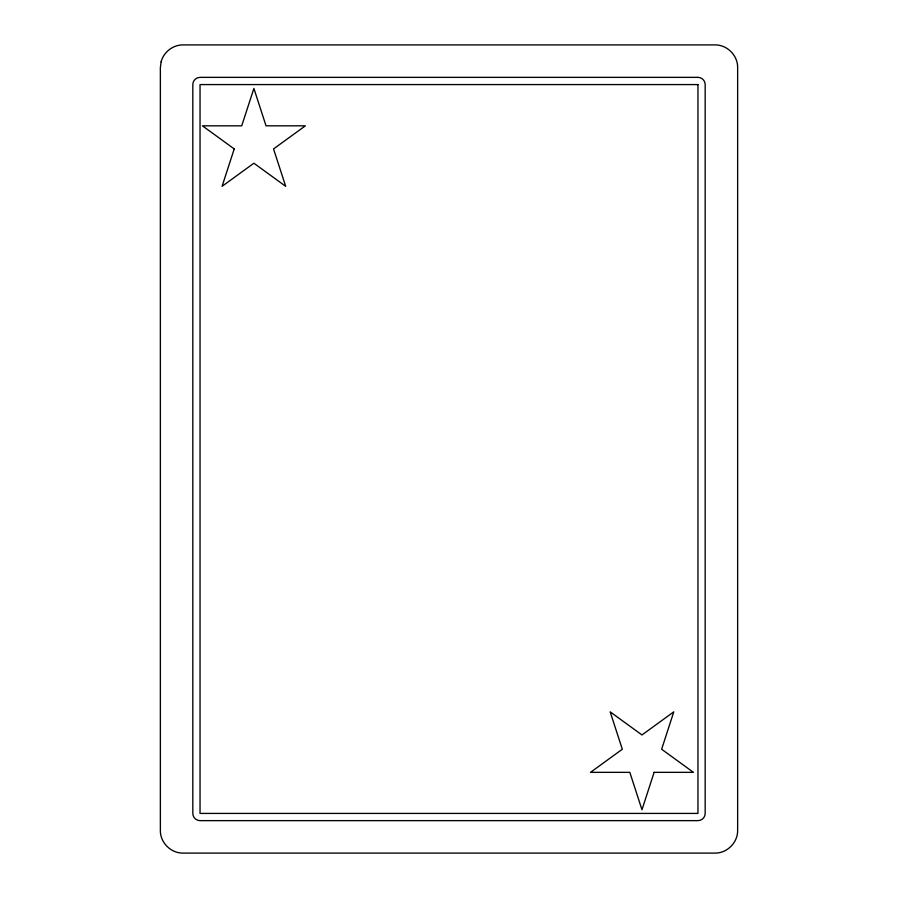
<?xml version="1.0" encoding="UTF-8"?>
<svg xmlns="http://www.w3.org/2000/svg" width="898" height="898" viewBox="0 0 898 898"><rect width="100%" height="100%" fill="white"/><g stroke="black" fill="none" stroke-linecap="round" stroke-linejoin="round"><path stroke-width="1.35" d="M161.135 61.749L160.36 67.631L160.36 830.369C160.136 842.56 170.901 853.325 183.08 853.1L714.92 853.1C727.099 853.325 737.864 842.56 737.64 830.369L737.64 67.631C737.864 55.44 727.099 44.675 714.92 44.9L183.08 44.9C173.033 44.821 163.627 52.017 161.135 61.749M234.221 148.933L222.075 186.324L253.887 163.212L285.687 186.324L273.542 148.933L305.354 125.821L266.033 125.821L253.887 88.431L241.73 125.821L202.42 125.821L234.221 148.933M654.126 772.347L641.969 809.738L629.824 772.347L590.514 772.347L622.314 749.235L610.169 711.845L641.969 734.957L673.781 711.845L661.635 749.235L693.436 772.347L654.126 772.347M697.959 77.363L200.041 77.363A7.218 7.218 0 0 0 192.823 84.58L192.823 813.42A7.218 7.218 0 0 0 200.041 820.637L697.959 820.637A7.218 7.218 0 0 0 705.177 813.42L705.177 84.58A7.218 7.218 0 0 0 697.959 77.363M697.959 84.58L200.041 84.58L200.041 813.42L697.959 813.42L697.959 84.58"/></g></svg>
